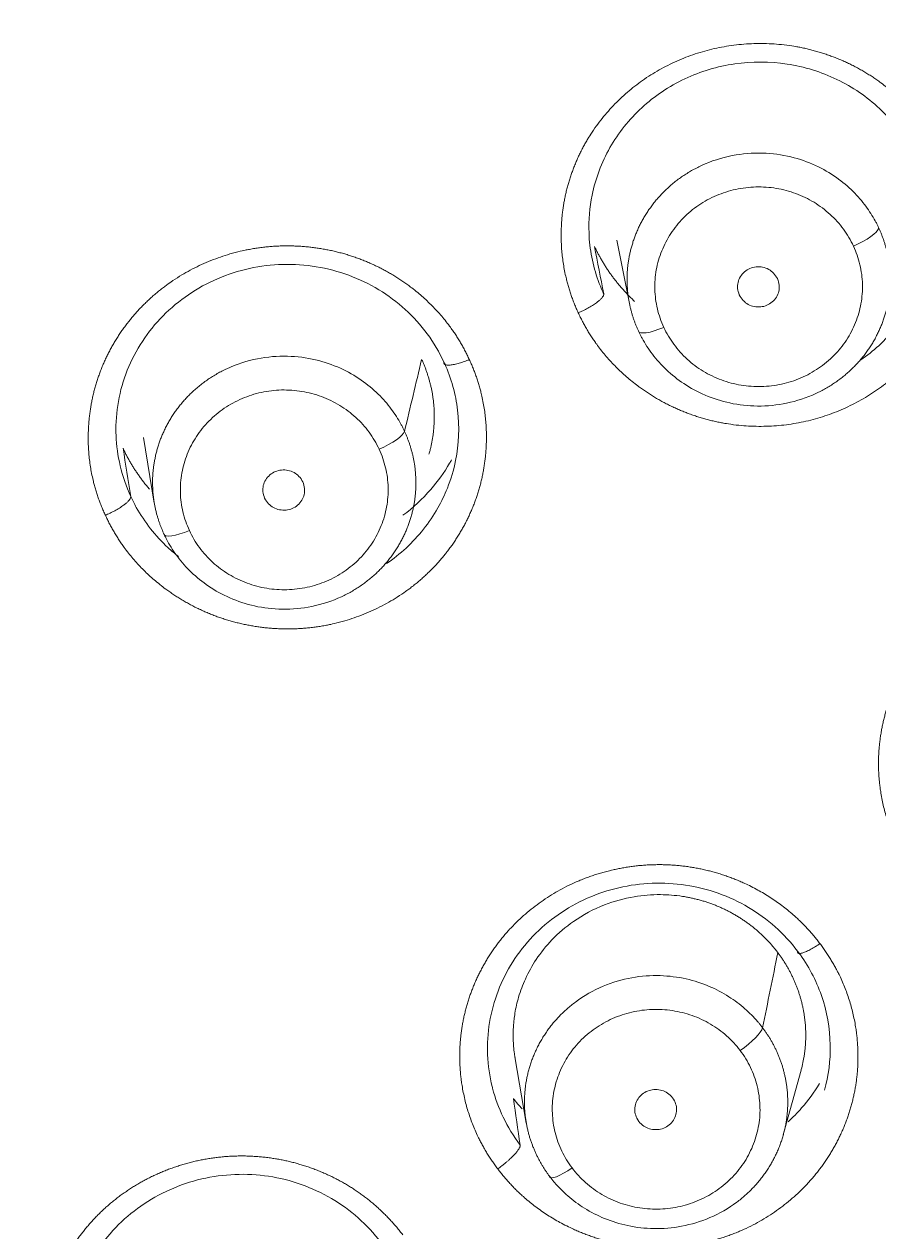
# Model space of a CAD drawing. Extents: x 19821 to 22981, y -91 to 2224.
# Drawn here: x 20707.1 to 20716.31, y 1189.54 to 1202.55 of the extents above; entities that cross this region are included whole.
import ezdxf

# ---------------------------------------------------------------- set-up
doc = ezdxf.new("R2010")
doc.units = 0
doc.header["$LTSCALE"] = 10
doc.header["$MEASUREMENT"] = 0
doc.layers.add('1', color=7, linetype='CONTINUOUS')

msp = doc.modelspace()

# ---------------------------------------------------------------- linework, layer by layer
at = {"layer": '1', "color": 7, "linetype": 'Continuous', "lineweight": 18}
for p, q in [((20713.486, 1200.221), (20713.623, 1199.538)), ((20708.384, 1198.093), (20708.502, 1197.389)), ((20712.388, 1191.421), (20712.511, 1190.709)), ((20715.281, 1190.583), (20715.474, 1191.28))]:
    msp.add_line(p, q, dxfattribs=at)
at = {"layer": '1', "color": 7, "linetype": 'Continuous', "lineweight": 13}
for p, q in [((20708.606, 1197.055), (20708.606, 1197.055)), ((20712.762, 1190.134), (20712.762, 1190.135))]:
    msp.add_line(p, q, dxfattribs=at)
at = {"layer": '1', "color": 7, "linetype": 'Continuous', "lineweight": 18}
for centre, major_axis, ratio, start_param, end_param in [((20744.931, 1212.247), (-60.5, 0), 0.961262, 4.72417, 7.004197), ((20744.931, 1212.384), (60, 0), 0.961262, 1.582577, 4.712389), ((20744.931, 1212.384), (-59.925, 0), 0.961262, 4.712389, 7.853982), ((20716.037, 1200.239), (-0.272, -0.126), 0.251783, 1.454757, 2.954291), ((20713.993, 1199.364), (0.272, 0.126), 0.251833, 3.079237, 4.596214), ((20710.925, 1198.051), (-0.272, -0.126), 0.251796, 1.454847, 2.945547), ((20708.88, 1197.176), (0.272, 0.126), 0.251844, 3.070589, 4.596189), ((20714.816, 1191.573), (-0.239, -0.181), 0.22299, 1.403968, 2.894673), ((20713.005, 1190.308), (0.239, 0.181), 0.223038, 3.019716, 4.545311)]:
    msp.add_ellipse(centre, major_axis=major_axis, ratio=ratio, start_param=start_param, end_param=end_param, dxfattribs=at)
at = {"layer": '1', "color": 7, "linetype": 'Continuous', "lineweight": 13}
for centre, major_axis, start_param, end_param in [((20744.931, 1212.247), (59.425, 0), 1.570796, 4.70194), ((20744.931, 1212.247), (57.948, 0), 1.579187, 4.712389), ((20744.931, 1212.291), (57.403, 0), 1.579486, 4.712389)]:
    msp.add_ellipse(centre, major_axis=major_axis, ratio=0.961262, start_param=start_param, end_param=end_param, dxfattribs=at)
for points, degree, knots in [([(20713.071, 1199.438), (20712.898, 1199.814), (20712.882, 1200.423), (20712.952, 1200.826), (20713.028, 1201.016), (20713.18, 1201.398), (20713.77, 1201.995), (20714.55, 1202.328), (20715.405, 1202.349), (20715.802, 1202.202), (20715.998, 1202.13), (20716.178, 1202.02), (20716.355, 1201.912), (20716.818, 1201.493), (20716.992, 1201.116)], 2, [0, 0, 0, 0.125, 0.1875, 0.25, 0.25, 0.375, 0.5, 0.625, 0.75, 0.75, 0.8125, 0.8125, 0.875, 1, 1, 1]), ([(20716.992, 1201.116), (20717.166, 1200.741), (20717.182, 1200.131), (20717.111, 1199.729), (20717.036, 1199.539), (20716.883, 1199.156), (20716.293, 1198.559), (20715.513, 1198.226), (20714.658, 1198.205), (20714.261, 1198.352), (20714.066, 1198.424), (20713.886, 1198.534), (20713.709, 1198.642), (20713.246, 1199.061), (20713.071, 1199.438)], 2, [0, 0, 0, 0.125, 0.1875, 0.25, 0.25, 0.375, 0.5, 0.625, 0.75, 0.75, 0.8125, 0.8125, 0.875, 1, 1, 1]), ([(20713.993, 1199.281), (20713.963, 1199.346), (20713.94, 1199.413), (20713.908, 1199.55), (20713.899, 1199.62), (20713.895, 1199.761), (20713.9, 1199.832), (20713.925, 1199.97), (20713.945, 1200.039), (20713.997, 1200.17), (20714.03, 1200.233), (20714.108, 1200.352), (20714.153, 1200.408), (20714.254, 1200.51), (20714.31, 1200.557), (20714.429, 1200.638), (20714.493, 1200.673), (20714.627, 1200.73), (20714.697, 1200.752), (20714.84, 1200.783), (20714.913, 1200.792), (20715.059, 1200.796), (20715.133, 1200.791), (20715.277, 1200.767), (20715.348, 1200.748), (20715.485, 1200.698), (20715.55, 1200.666), (20715.674, 1200.591), (20715.732, 1200.547), (20715.839, 1200.451), (20715.887, 1200.397), (20715.971, 1200.282), (20716.008, 1200.221), (20716.037, 1200.156)], 3, [0, 0, 0, 0, 0.0625, 0.0625, 0.125, 0.125, 0.1875, 0.1875, 0.25, 0.25, 0.3125, 0.3125, 0.375, 0.375, 0.4375, 0.4375, 0.5, 0.5, 0.5625, 0.5625, 0.625, 0.625, 0.6875, 0.6875, 0.75, 0.75, 0.8125, 0.8125, 0.875, 0.875, 0.9375, 0.9375, 1, 1, 1, 1]), ([(20713.345, 1199.642), (20713.342, 1199.649), (20713.266, 1199.816), (20713.205, 1200.037), (20713.188, 1200.255), (20713.187, 1200.3)], 3, [0, 0, 0, 0, 0.0329, 0.803844, 1, 1, 1, 1]), ([(20707.974, 1197.257), (20707.8, 1197.632), (20707.785, 1198.241), (20707.855, 1198.643), (20708.005, 1199.022), (20708.231, 1199.366), (20708.376, 1199.514), (20708.67, 1199.813), (20709.458, 1200.149), (20709.888, 1200.159), (20710.099, 1200.163), (20710.515, 1200.093), (20710.907, 1199.947), (20711.087, 1199.837), (20711.264, 1199.728), (20711.724, 1199.309), (20711.897, 1198.935)], 2, [0, 0, 0, 0.125, 0.1875, 0.25, 0.3125, 0.375, 0.375, 0.5, 0.625, 0.625, 0.6875, 0.75, 0.8125, 0.8125, 0.875, 1, 1, 1]), ([(20716.037, 1200.156), (20716.067, 1200.092), (20716.09, 1200.025), (20716.123, 1199.888), (20716.132, 1199.817), (20716.136, 1199.677), (20716.13, 1199.606), (20716.106, 1199.467), (20716.086, 1199.399), (20716.034, 1199.268), (20716.001, 1199.204), (20715.923, 1199.085), (20715.877, 1199.03), (20715.777, 1198.927), (20715.721, 1198.881), (20715.601, 1198.8), (20715.537, 1198.765), (20715.404, 1198.708), (20715.334, 1198.685), (20715.191, 1198.654), (20715.118, 1198.645), (20714.971, 1198.642), (20714.898, 1198.647), (20714.754, 1198.671), (20714.683, 1198.689), (20714.546, 1198.74), (20714.48, 1198.772), (20714.356, 1198.847), (20714.298, 1198.89), (20714.192, 1198.987), (20714.144, 1199.041), (20714.059, 1199.156), (20714.023, 1199.217), (20713.993, 1199.281)], 3, [0, 0, 0, 0, 0.0625, 0.0625, 0.125, 0.125, 0.1875, 0.1875, 0.25, 0.25, 0.3125, 0.3125, 0.375, 0.375, 0.4375, 0.4375, 0.5, 0.5, 0.5625, 0.5625, 0.625, 0.625, 0.6875, 0.6875, 0.75, 0.75, 0.8125, 0.8125, 0.875, 0.875, 0.9375, 0.9375, 1, 1, 1, 1]), ([(20716.756, 1199.73), (20716.726, 1199.656), (20716.612, 1199.419), (20716.394, 1199.145), (20716.185, 1198.977), (20716.118, 1198.93)], 3, [0, 0, 0, 0, 0.231867, 0.764862, 1, 1, 1, 1]), ([(20711.897, 1198.935), (20712.07, 1198.56), (20712.086, 1197.951), (20712.016, 1197.549), (20711.865, 1197.17), (20711.64, 1196.826), (20711.495, 1196.678), (20711.201, 1196.379), (20710.413, 1196.042), (20709.983, 1196.033), (20709.772, 1196.029), (20709.356, 1196.099), (20708.964, 1196.245), (20708.784, 1196.355), (20708.606, 1196.464), (20708.147, 1196.882), (20707.974, 1197.257)], 2, [0, 0, 0, 0.125, 0.1875, 0.25, 0.3125, 0.375, 0.375, 0.5, 0.625, 0.625, 0.6875, 0.75, 0.8125, 0.8125, 0.875, 1, 1, 1]), ([(20708.88, 1197.093), (20708.85, 1197.157), (20708.827, 1197.224), (20708.794, 1197.362), (20708.785, 1197.432), (20708.781, 1197.573), (20708.787, 1197.643), (20708.811, 1197.782), (20708.831, 1197.85), (20708.884, 1197.982), (20708.917, 1198.045), (20708.995, 1198.164), (20709.04, 1198.22), (20709.141, 1198.322), (20709.196, 1198.369), (20709.316, 1198.45), (20709.38, 1198.485), (20709.514, 1198.542), (20709.584, 1198.565), (20709.727, 1198.596), (20709.8, 1198.605), (20709.946, 1198.608), (20710.02, 1198.603), (20710.164, 1198.579), (20710.235, 1198.561), (20710.372, 1198.51), (20710.438, 1198.478), (20710.562, 1198.403), (20710.62, 1198.36), (20710.726, 1198.263), (20710.774, 1198.209), (20710.859, 1198.094), (20710.895, 1198.033), (20710.925, 1197.968)], 3, [0, 0, 0, 0, 0.0625, 0.0625, 0.125, 0.125, 0.1875, 0.1875, 0.25, 0.25, 0.3125, 0.3125, 0.375, 0.375, 0.4375, 0.4375, 0.5, 0.5, 0.5625, 0.5625, 0.625, 0.625, 0.6875, 0.6875, 0.75, 0.75, 0.8125, 0.8125, 0.875, 0.875, 0.9375, 0.9375, 1, 1, 1, 1]), ([(20708.248, 1197.46), (20708.199, 1197.566), (20708.161, 1197.677), (20708.109, 1197.898), (20708.094, 1198.007), (20708.09, 1198.117)], 3, [0, 0, 0, 0, 0.513545, 0.513545, 1, 1, 1, 1]), ([(20710.925, 1197.968), (20710.955, 1197.904), (20710.978, 1197.837), (20711.011, 1197.699), (20711.02, 1197.629), (20711.024, 1197.488), (20711.018, 1197.418), (20710.993, 1197.279), (20710.974, 1197.211), (20710.921, 1197.079), (20710.888, 1197.016), (20710.81, 1196.897), (20710.765, 1196.841), (20710.664, 1196.739), (20710.608, 1196.692), (20710.489, 1196.611), (20710.425, 1196.576), (20710.291, 1196.519), (20710.221, 1196.497), (20710.078, 1196.465), (20710.005, 1196.457), (20709.858, 1196.453), (20709.785, 1196.458), (20709.641, 1196.482), (20709.57, 1196.501), (20709.433, 1196.551), (20709.367, 1196.583), (20709.243, 1196.658), (20709.185, 1196.701), (20709.079, 1196.798), (20709.03, 1196.852), (20708.946, 1196.967), (20708.909, 1197.028), (20708.88, 1197.093)], 3, [0, 0, 0, 0, 0.0625, 0.0625, 0.125, 0.125, 0.1875, 0.1875, 0.25, 0.25, 0.3125, 0.3125, 0.375, 0.375, 0.4375, 0.4375, 0.5, 0.5, 0.5625, 0.5625, 0.625, 0.625, 0.6875, 0.6875, 0.75, 0.75, 0.8125, 0.8125, 0.875, 0.875, 0.9375, 0.9375, 1, 1, 1, 1]), ([(20711.66, 1197.549), (20711.631, 1197.476), (20711.517, 1197.239), (20711.295, 1196.959), (20711.078, 1196.786), (20711.004, 1196.736)], 3, [0, 0, 0, 0, 0.225286, 0.747583, 1, 1, 1, 1]), ([(20708.761, 1196.812), (20708.722, 1196.843), (20708.544, 1196.996), (20708.37, 1197.217), (20708.266, 1197.42), (20708.248, 1197.46)], 3, [0, 0, 0, 0, 0.174973, 0.840331, 1, 1, 1, 1]), ([(20716.717, 1193.369), (20716.466, 1193.701), (20716.318, 1194.294), (20716.3, 1194.702), (20716.333, 1194.903), (20716.399, 1195.308), (20716.847, 1196.01), (20717.538, 1196.492), (20718.37, 1196.683), (20718.79, 1196.618), (20718.997, 1196.587), (20719.197, 1196.515), (20719.394, 1196.445), (20719.937, 1196.127), (20720.189, 1195.794)], 2, [0, 0, 0, 0.125, 0.1875, 0.25, 0.25, 0.375, 0.5, 0.625, 0.75, 0.75, 0.8125, 0.8125, 0.875, 1, 1, 1]), ([(20712.203, 1190.216), (20711.952, 1190.548), (20711.804, 1191.141), (20711.786, 1191.548), (20711.852, 1191.949), (20711.998, 1192.331), (20712.108, 1192.505), (20712.331, 1192.856), (20713.028, 1193.342), (20713.447, 1193.437), (20713.653, 1193.484), (20714.075, 1193.499), (20714.49, 1193.434), (20714.69, 1193.362), (20714.887, 1193.291), (20715.426, 1192.973), (20715.676, 1192.642)], 2, [0, 0, 0, 0.125, 0.1875, 0.25, 0.3125, 0.375, 0.375, 0.5, 0.625, 0.625, 0.6875, 0.75, 0.8125, 0.8125, 0.875, 1, 1, 1]), ([(20715.676, 1192.642), (20715.927, 1192.31), (20716.075, 1191.717), (20716.093, 1191.31), (20716.028, 1190.909), (20715.882, 1190.527), (20715.771, 1190.354), (20715.549, 1190.003), (20714.851, 1189.516), (20714.432, 1189.421), (20714.227, 1189.374), (20713.805, 1189.36), (20713.39, 1189.424), (20713.19, 1189.496), (20712.993, 1189.567), (20712.453, 1189.885), (20712.203, 1190.216)], 2, [0, 0, 0, 0.125, 0.1875, 0.25, 0.3125, 0.375, 0.375, 0.5, 0.625, 0.625, 0.6875, 0.75, 0.8125, 0.8125, 0.875, 1, 1, 1]), ([(20713.005, 1190.225), (20712.962, 1190.282), (20712.924, 1190.343), (20712.863, 1190.471), (20712.839, 1190.538), (20712.805, 1190.675), (20712.795, 1190.745), (20712.789, 1190.886), (20712.793, 1190.956), (20712.816, 1191.095), (20712.835, 1191.164), (20712.885, 1191.296), (20712.918, 1191.36), (20712.994, 1191.48), (20713.039, 1191.536), (20713.138, 1191.64), (20713.193, 1191.687), (20713.312, 1191.769), (20713.375, 1191.805), (20713.508, 1191.864), (20713.578, 1191.887), (20713.72, 1191.92), (20713.793, 1191.93), (20713.94, 1191.936), (20714.013, 1191.931), (20714.158, 1191.909), (20714.229, 1191.892), (20714.367, 1191.843), (20714.433, 1191.812), (20714.558, 1191.738), (20714.617, 1191.696), (20714.724, 1191.6), (20714.773, 1191.547), (20714.816, 1191.49)], 3, [0, 0, 0, 0, 0.0625, 0.0625, 0.125, 0.125, 0.1875, 0.1875, 0.25, 0.25, 0.3125, 0.3125, 0.375, 0.375, 0.4375, 0.4375, 0.5, 0.5, 0.5625, 0.5625, 0.625, 0.625, 0.6875, 0.6875, 0.75, 0.75, 0.8125, 0.8125, 0.875, 0.875, 0.9375, 0.9375, 1, 1, 1, 1]), ([(20714.816, 1191.49), (20714.859, 1191.433), (20714.897, 1191.372), (20714.958, 1191.244), (20714.982, 1191.177), (20715.016, 1191.04), (20715.026, 1190.97), (20715.032, 1190.829), (20715.028, 1190.759), (20715.005, 1190.62), (20714.986, 1190.551), (20714.935, 1190.419), (20714.903, 1190.355), (20714.827, 1190.235), (20714.782, 1190.179), (20714.683, 1190.075), (20714.628, 1190.028), (20714.509, 1189.945), (20714.446, 1189.91), (20714.313, 1189.851), (20714.243, 1189.827), (20714.101, 1189.795), (20714.028, 1189.785), (20713.881, 1189.779), (20713.808, 1189.784), (20713.663, 1189.806), (20713.592, 1189.823), (20713.454, 1189.872), (20713.388, 1189.903), (20713.263, 1189.977), (20713.204, 1190.019), (20713.097, 1190.115), (20713.048, 1190.168), (20713.005, 1190.225)], 3, [0, 0, 0, 0, 0.0625, 0.0625, 0.125, 0.125, 0.1875, 0.1875, 0.25, 0.25, 0.3125, 0.3125, 0.375, 0.375, 0.4375, 0.4375, 0.5, 0.5, 0.5625, 0.5625, 0.625, 0.625, 0.6875, 0.6875, 0.75, 0.75, 0.8125, 0.8125, 0.875, 0.875, 0.9375, 0.9375, 1, 1, 1, 1]), ([(20712.445, 1190.472), (20712.374, 1190.566), (20712.313, 1190.667), (20712.214, 1190.872), (20712.176, 1190.976), (20712.148, 1191.083)], 3, [0, 0, 0, 0, 0.513545, 0.513545, 1, 1, 1, 1]), ([(20707.705, 1187.075), (20707.453, 1187.412), (20707.356, 1187.8), (20707.307, 1187.997), (20707.288, 1188.409), (20707.385, 1189.012), (20707.613, 1189.367), (20707.841, 1189.725), (20708.19, 1189.966), (20708.536, 1190.205), (20708.955, 1190.3), (20709.37, 1190.393), (20709.79, 1190.327), (20709.996, 1190.295), (20710.392, 1190.153), (20710.571, 1190.047), (20710.922, 1189.84), (20711.182, 1189.503)], 2, [0, 0, 0, 0.125, 0.125, 0.1875, 0.25, 0.375, 0.375, 0.5, 0.5, 0.625, 0.625, 0.75, 0.75, 0.8125, 0.875, 0.875, 1, 1, 1])]:
    msp.add_open_spline(points, degree=degree, knots=knots, dxfattribs=at)
at = {"layer": '1', "color": 7, "linetype": 'Continuous', "lineweight": 18}
for points, knots in [([(20713.187, 1200.3), (20713.182, 1200.436), (20713.208, 1200.755), (20713.387, 1201.231), (20713.736, 1201.668), (20714.206, 1201.984), (20714.753, 1202.148), (20715.326, 1202.146), (20715.872, 1201.978), (20716.339, 1201.658), (20716.597, 1201.33), (20716.7, 1201.127), (20716.719, 1201.088)], [0, 0, 0, 0, 0.083666, 0.194901, 0.306071, 0.417256, 0.528429, 0.639635, 0.750767, 0.861987, 0.973491, 1, 1, 1, 1]), ([(20716.311, 1200.35), (20716.308, 1200.356), (20716.303, 1200.367), (20716.295, 1200.383), (20716.288, 1200.398), (20716.28, 1200.413), (20716.245, 1200.477), (20716.171, 1200.594), (20716.032, 1200.754), (20715.852, 1200.905), (20715.626, 1201.035), (20715.358, 1201.129), (20715.052, 1201.17), (20714.721, 1201.143), (20714.484, 1201.067), (20714.345, 1200.998), (20714.293, 1200.97), (20714.244, 1200.941), (20714.196, 1200.91), (20714.149, 1200.877), (20714.105, 1200.843), (20714.063, 1200.807), (20714.022, 1200.77), (20713.983, 1200.732), (20713.947, 1200.693), (20713.912, 1200.654), (20713.879, 1200.613), (20713.848, 1200.571), (20713.819, 1200.529), (20713.792, 1200.487), (20713.766, 1200.444), (20713.743, 1200.4), (20713.722, 1200.356), (20713.702, 1200.312), (20713.684, 1200.268), (20713.668, 1200.224), (20713.654, 1200.179), (20713.641, 1200.135), (20713.63, 1200.091), (20713.621, 1200.047), (20713.613, 1200.003), (20713.607, 1199.96), (20713.602, 1199.917), (20713.599, 1199.874), (20713.597, 1199.832), (20713.597, 1199.79), (20713.598, 1199.749), (20713.6, 1199.708), (20713.603, 1199.668), (20713.608, 1199.629), (20713.613, 1199.59), (20713.62, 1199.552), (20713.628, 1199.515), (20713.636, 1199.478), (20713.646, 1199.442), (20713.656, 1199.407), (20713.667, 1199.372), (20713.679, 1199.339), (20713.692, 1199.306), (20713.705, 1199.274), (20713.715, 1199.253), (20713.72, 1199.243)], [0, 0, 0, 0, 0.004261, 0.008394, 0.012398, 0.016275, 0.020023, 0.063382, 0.111845, 0.165408, 0.224069, 0.287823, 0.356668, 0.430599, 0.509612, 0.522989, 0.536244, 0.54938, 0.562394, 0.575288, 0.588061, 0.600714, 0.613245, 0.625657, 0.637947, 0.650117, 0.662166, 0.674094, 0.685902, 0.697589, 0.709155, 0.7206, 0.731925, 0.743129, 0.754212, 0.765175, 0.776017, 0.786738, 0.797338, 0.807818, 0.818177, 0.828415, 0.838533, 0.848529, 0.858405, 0.868161, 0.877795, 0.887309, 0.896702, 0.905974, 0.915126, 0.924157, 0.933067, 0.941856, 0.950525, 0.959072, 0.967499, 0.975806, 0.983991, 0.992056, 1, 1, 1, 1]), ([(20713.72, 1199.243), (20713.722, 1199.237), (20713.727, 1199.227), (20713.734, 1199.212), (20713.742, 1199.197), (20713.75, 1199.181), (20713.788, 1199.11), (20713.869, 1198.985), (20714.019, 1198.818), (20714.209, 1198.666), (20714.44, 1198.541), (20714.709, 1198.456), (20715.008, 1198.423), (20715.325, 1198.454), (20715.551, 1198.529), (20715.685, 1198.594), (20715.737, 1198.622), (20715.787, 1198.652), (20715.834, 1198.683), (20715.881, 1198.716), (20715.925, 1198.75), (20715.967, 1198.785), (20716.008, 1198.822), (20716.047, 1198.86), (20716.083, 1198.899), (20716.118, 1198.938), (20716.151, 1198.979), (20716.182, 1199.02), (20716.211, 1199.062), (20716.238, 1199.105), (20716.264, 1199.148), (20716.287, 1199.192), (20716.308, 1199.235), (20716.328, 1199.279), (20716.346, 1199.324), (20716.362, 1199.368), (20716.376, 1199.412), (20716.389, 1199.456), (20716.4, 1199.501), (20716.409, 1199.544), (20716.417, 1199.588), (20716.423, 1199.632), (20716.428, 1199.675), (20716.431, 1199.717), (20716.433, 1199.76), (20716.434, 1199.801), (20716.433, 1199.843), (20716.431, 1199.883), (20716.427, 1199.923), (20716.423, 1199.963), (20716.417, 1200.002), (20716.411, 1200.04), (20716.403, 1200.077), (20716.394, 1200.114), (20716.385, 1200.15), (20716.374, 1200.185), (20716.363, 1200.22), (20716.351, 1200.254), (20716.338, 1200.287), (20716.325, 1200.319), (20716.316, 1200.34), (20716.311, 1200.35)], [0, 0, 0, 0, 0.003868, 0.007805, 0.01181, 0.015885, 0.020029, 0.067453, 0.118817, 0.17412, 0.233359, 0.296531, 0.363634, 0.434665, 0.50962, 0.522975, 0.536211, 0.549327, 0.562323, 0.575199, 0.587955, 0.600592, 0.613109, 0.625506, 0.637783, 0.64994, 0.661978, 0.673896, 0.685694, 0.697372, 0.708931, 0.72037, 0.731689, 0.742888, 0.753967, 0.764927, 0.775767, 0.786487, 0.797088, 0.807568, 0.817929, 0.82817, 0.838292, 0.848293, 0.858175, 0.867937, 0.87758, 0.887103, 0.896505, 0.905789, 0.914952, 0.923996, 0.932919, 0.941724, 0.950408, 0.958973, 0.967418, 0.975743, 0.983948, 0.992034, 1, 1, 1, 1]), ([(20713.246, 1200.154), (20713.252, 1200.142), (20713.264, 1200.117), (20713.282, 1200.08), (20713.302, 1200.044), (20713.322, 1200.008), (20713.343, 1199.972), (20713.365, 1199.936), (20713.388, 1199.901), (20713.412, 1199.867), (20713.436, 1199.832), (20713.462, 1199.799), (20713.488, 1199.765), (20713.515, 1199.732), (20713.543, 1199.7), (20713.572, 1199.668), (20713.601, 1199.637), (20713.632, 1199.606), (20713.657, 1199.581), (20713.673, 1199.566), (20713.679, 1199.561)], [0, 0, 0, 0, 0.05597, 0.112082, 0.168336, 0.224731, 0.281269, 0.337949, 0.39477, 0.451734, 0.508839, 0.566087, 0.623476, 0.681008, 0.738682, 0.796498, 0.854456, 0.912556, 0.970799, 1, 1, 1, 1]), ([(20708.09, 1198.117), (20708.089, 1198.124), (20708.089, 1198.13), (20708.086, 1198.252), (20708.094, 1198.369), (20708.135, 1198.598), (20708.168, 1198.71), (20708.254, 1198.927), (20708.309, 1199.032), (20708.438, 1199.229), (20708.512, 1199.321), (20708.679, 1199.49), (20708.771, 1199.566), (20708.968, 1199.701), (20709.074, 1199.758), (20709.294, 1199.853), (20709.41, 1199.89), (20709.646, 1199.942), (20709.766, 1199.956), (20710.008, 1199.963), (20710.129, 1199.954), (20710.367, 1199.915), (20710.485, 1199.884), (20710.71, 1199.801), (20710.819, 1199.749), (20711.024, 1199.625), (20711.119, 1199.553), (20711.295, 1199.394), (20711.374, 1199.305), (20711.514, 1199.116), (20711.574, 1199.014), (20711.623, 1198.908)], [0, 0, 0, 0, 0.003754, 0.003754, 0.074914, 0.074914, 0.146075, 0.146075, 0.217235, 0.217235, 0.288396, 0.288396, 0.359556, 0.359556, 0.430716, 0.430716, 0.501877, 0.501877, 0.573037, 0.573037, 0.644198, 0.644198, 0.715358, 0.715358, 0.786519, 0.786519, 0.857679, 0.857679, 0.92884, 0.92884, 1, 1, 1, 1]), ([(20711.198, 1198.161), (20711.196, 1198.167), (20711.191, 1198.177), (20711.183, 1198.193), (20711.176, 1198.208), (20711.168, 1198.224), (20711.132, 1198.29), (20711.056, 1198.409), (20710.915, 1198.571), (20710.731, 1198.722), (20710.504, 1198.851), (20710.236, 1198.943), (20709.931, 1198.982), (20709.604, 1198.954), (20709.37, 1198.878), (20709.231, 1198.811), (20709.18, 1198.783), (20709.13, 1198.753), (20709.082, 1198.722), (20709.036, 1198.689), (20708.992, 1198.655), (20708.949, 1198.619), (20708.908, 1198.583), (20708.87, 1198.545), (20708.833, 1198.506), (20708.798, 1198.466), (20708.765, 1198.425), (20708.734, 1198.384), (20708.705, 1198.342), (20708.678, 1198.299), (20708.653, 1198.256), (20708.629, 1198.212), (20708.608, 1198.168), (20708.588, 1198.124), (20708.57, 1198.08), (20708.554, 1198.036), (20708.54, 1197.992), (20708.527, 1197.947), (20708.516, 1197.903), (20708.507, 1197.859), (20708.499, 1197.816), (20708.493, 1197.772), (20708.488, 1197.729), (20708.485, 1197.686), (20708.483, 1197.644), (20708.483, 1197.602), (20708.484, 1197.561), (20708.486, 1197.521), (20708.489, 1197.48), (20708.494, 1197.441), (20708.499, 1197.402), (20708.506, 1197.364), (20708.514, 1197.327), (20708.522, 1197.29), (20708.532, 1197.254), (20708.542, 1197.219), (20708.554, 1197.184), (20708.566, 1197.151), (20708.578, 1197.118), (20708.592, 1197.086), (20708.601, 1197.065), (20708.606, 1197.055)], [0, 0, 0, 0, 0.004118, 0.008173, 0.012166, 0.016096, 0.019964, 0.064382, 0.113601, 0.167619, 0.226433, 0.290042, 0.358442, 0.43163, 0.509603, 0.522984, 0.536244, 0.549383, 0.562401, 0.575299, 0.588075, 0.600731, 0.613266, 0.62568, 0.637973, 0.650146, 0.662197, 0.674128, 0.685938, 0.697626, 0.709194, 0.720641, 0.731968, 0.743173, 0.754257, 0.765221, 0.776063, 0.786785, 0.797385, 0.807865, 0.818224, 0.828462, 0.838578, 0.848574, 0.858449, 0.868204, 0.877837, 0.887349, 0.89674, 0.90601, 0.91516, 0.924188, 0.933096, 0.941882, 0.950547, 0.959092, 0.967516, 0.975818, 0.984, 0.99206, 1, 1, 1, 1]), ([(20711.383, 1198.936), (20711.388, 1198.925), (20711.399, 1198.902), (20711.413, 1198.867), (20711.427, 1198.833), (20711.439, 1198.797), (20711.451, 1198.761), (20711.462, 1198.725), (20711.472, 1198.689), (20711.481, 1198.652), (20711.49, 1198.615), (20711.497, 1198.578), (20711.503, 1198.54), (20711.508, 1198.503), (20711.513, 1198.465), (20711.516, 1198.427), (20711.518, 1198.388), (20711.519, 1198.35), (20711.52, 1198.311), (20711.519, 1198.273), (20711.517, 1198.234), (20711.514, 1198.196), (20711.511, 1198.157), (20711.506, 1198.118), (20711.5, 1198.08), (20711.493, 1198.041), (20711.485, 1198.003), (20711.476, 1197.965), (20711.468, 1197.936), (20711.463, 1197.919), (20711.462, 1197.915)], [0, 0, 0, 0, 0.035589, 0.071256, 0.107001, 0.142826, 0.178728, 0.214709, 0.250769, 0.286907, 0.323123, 0.359418, 0.395791, 0.432242, 0.468772, 0.50538, 0.542066, 0.578831, 0.615674, 0.652595, 0.689594, 0.726671, 0.763827, 0.801061, 0.838372, 0.875762, 0.91323, 0.950776, 0.988401, 1, 1, 1, 1]), ([(20711.623, 1198.908), (20711.626, 1198.902), (20711.701, 1198.737), (20711.8, 1198.384), (20711.781, 1197.92), (20711.699, 1197.645), (20711.66, 1197.549)], [0, 0, 0, 0, 0.013625, 0.3879, 0.777479, 1, 1, 1, 1]), ([(20708.606, 1197.055), (20708.608, 1197.05), (20708.613, 1197.039), (20708.621, 1197.024), (20708.628, 1197.008), (20708.636, 1196.993), (20708.673, 1196.924), (20708.753, 1196.801), (20708.9, 1196.635), (20709.088, 1196.483), (20709.318, 1196.357), (20709.586, 1196.269), (20709.887, 1196.234), (20710.208, 1196.264), (20710.437, 1196.339), (20710.573, 1196.405), (20710.624, 1196.433), (20710.674, 1196.463), (20710.722, 1196.494), (20710.768, 1196.526), (20710.812, 1196.561), (20710.855, 1196.596), (20710.895, 1196.633), (20710.934, 1196.671), (20710.971, 1196.709), (20711.005, 1196.749), (20711.038, 1196.79), (20711.069, 1196.831), (20711.098, 1196.873), (20711.126, 1196.916), (20711.151, 1196.959), (20711.174, 1197.002), (20711.196, 1197.046), (20711.216, 1197.09), (20711.233, 1197.134), (20711.25, 1197.179), (20711.264, 1197.223), (20711.277, 1197.267), (20711.288, 1197.311), (20711.297, 1197.355), (20711.305, 1197.399), (20711.311, 1197.442), (20711.316, 1197.485), (20711.319, 1197.528), (20711.321, 1197.57), (20711.321, 1197.612), (20711.32, 1197.653), (20711.318, 1197.694), (20711.315, 1197.734), (20711.311, 1197.774), (20711.305, 1197.813), (20711.298, 1197.851), (20711.291, 1197.888), (20711.282, 1197.925), (20711.272, 1197.961), (20711.262, 1197.997), (20711.251, 1198.031), (20711.239, 1198.065), (20711.226, 1198.098), (20711.213, 1198.13), (20711.203, 1198.151), (20711.198, 1198.161)], [0, 0, 0, 0, 0.00393, 0.007893, 0.011888, 0.015916, 0.019977, 0.066354, 0.116973, 0.17183, 0.230923, 0.294249, 0.361804, 0.433585, 0.509587, 0.522939, 0.536172, 0.549285, 0.562279, 0.575152, 0.587907, 0.600541, 0.613056, 0.625451, 0.637727, 0.649883, 0.661919, 0.673836, 0.685633, 0.697311, 0.708868, 0.720307, 0.731625, 0.742824, 0.753904, 0.764864, 0.775704, 0.786424, 0.797026, 0.807507, 0.817869, 0.828111, 0.838234, 0.848237, 0.858121, 0.867885, 0.877529, 0.887054, 0.89646, 0.905745, 0.914912, 0.923959, 0.932886, 0.941693, 0.950381, 0.95895, 0.967399, 0.975729, 0.983939, 0.992029, 1, 1, 1, 1]), ([(20708.165, 1197.979), (20708.171, 1197.966), (20708.183, 1197.941), (20708.201, 1197.904), (20708.221, 1197.868), (20708.241, 1197.832), (20708.262, 1197.796), (20708.284, 1197.76), (20708.307, 1197.725), (20708.331, 1197.691), (20708.356, 1197.656), (20708.381, 1197.622), (20708.407, 1197.589), (20708.431, 1197.561), (20708.445, 1197.543), (20708.451, 1197.537)], [0, 0, 0, 0, 0.078266, 0.156723, 0.235374, 0.314216, 0.393252, 0.472479, 0.5519, 0.631513, 0.711319, 0.791318, 0.87151, 0.951895, 1, 1, 1, 1]), ([(20711.181, 1197.257), (20711.181, 1197.257), (20711.291, 1197.339), (20711.478, 1197.513), (20711.634, 1197.73), (20711.698, 1197.842), (20711.705, 1197.854)], [0, 0, 0, 0, 0.000101, 0.510904, 0.947066, 1, 1, 1, 1]), ([(20712.148, 1191.083), (20712.147, 1191.089), (20712.145, 1191.095), (20712.115, 1191.214), (20712.099, 1191.33), (20712.089, 1191.562), (20712.096, 1191.679), (20712.134, 1191.908), (20712.165, 1192.021), (20712.249, 1192.24), (20712.302, 1192.345), (20712.428, 1192.543), (20712.501, 1192.636), (20712.665, 1192.807), (20712.756, 1192.885), (20712.952, 1193.022), (20713.056, 1193.081), (20713.276, 1193.179), (20713.391, 1193.217), (20713.626, 1193.271), (20713.746, 1193.288), (20713.988, 1193.297), (20714.109, 1193.29), (20714.348, 1193.254), (20714.466, 1193.225), (20714.693, 1193.144), (20714.802, 1193.093), (20715.008, 1192.972), (20715.105, 1192.902), (20715.283, 1192.744), (20715.363, 1192.657), (20715.434, 1192.562)], [0, 0, 0, 0, 0.003754, 0.003754, 0.074914, 0.074914, 0.146075, 0.146075, 0.217235, 0.217235, 0.288396, 0.288396, 0.359556, 0.359556, 0.430716, 0.430716, 0.501877, 0.501877, 0.573037, 0.573037, 0.644198, 0.644198, 0.715358, 0.715358, 0.786519, 0.786519, 0.857679, 0.857679, 0.92884, 0.92884, 1, 1, 1, 1]), ([(20712.391, 1191.404), (20712.39, 1191.41), (20712.387, 1191.429), (20712.382, 1191.461), (20712.377, 1191.5), (20712.374, 1191.539), (20712.371, 1191.577), (20712.37, 1191.616), (20712.369, 1191.656), (20712.37, 1191.695), (20712.371, 1191.734), (20712.374, 1191.773), (20712.378, 1191.813), (20712.383, 1191.852), (20712.395, 1191.937), (20712.427, 1192.076), (20712.5, 1192.272), (20712.617, 1192.483), (20712.788, 1192.696), (20713.031, 1192.904), (20713.333, 1193.065), (20713.656, 1193.154), (20713.942, 1193.177), (20714.123, 1193.162), (20714.215, 1193.148), (20714.236, 1193.144), (20714.258, 1193.14), (20714.279, 1193.136), (20714.301, 1193.131), (20714.322, 1193.126), (20714.343, 1193.121), (20714.365, 1193.116), (20714.386, 1193.11), (20714.406, 1193.104), (20714.427, 1193.098), (20714.448, 1193.091), (20714.469, 1193.084), (20714.489, 1193.077), (20714.509, 1193.07), (20714.53, 1193.062), (20714.55, 1193.055), (20714.57, 1193.046), (20714.589, 1193.038), (20714.609, 1193.03), (20714.628, 1193.021), (20714.648, 1193.012), (20714.667, 1193.002), (20714.686, 1192.993), (20714.705, 1192.983), (20714.724, 1192.973), (20714.742, 1192.963), (20714.761, 1192.952), (20714.779, 1192.941), (20714.797, 1192.93), (20714.815, 1192.919), (20714.832, 1192.908), (20714.85, 1192.896), (20714.867, 1192.884), (20714.884, 1192.872), (20714.901, 1192.86), (20714.918, 1192.848), (20714.935, 1192.835), (20714.951, 1192.822), (20714.967, 1192.809), (20714.983, 1192.796), (20714.999, 1192.783), (20715.014, 1192.769), (20715.03, 1192.755), (20715.045, 1192.741), (20715.06, 1192.727), (20715.075, 1192.713), (20715.089, 1192.698), (20715.103, 1192.684), (20715.117, 1192.669), (20715.131, 1192.654), (20715.145, 1192.639), (20715.158, 1192.624), (20715.171, 1192.608), (20715.184, 1192.593), (20715.197, 1192.577), (20715.21, 1192.561), (20715.218, 1192.55), (20715.222, 1192.545)], [0, 0, 0, 0, 0.004815, 0.014357, 0.02392, 0.033503, 0.043106, 0.052729, 0.062372, 0.072036, 0.08172, 0.091424, 0.101148, 0.110892, 0.120657, 0.164494, 0.215722, 0.274339, 0.340343, 0.413733, 0.50427, 0.583284, 0.650748, 0.706638, 0.71186, 0.717076, 0.722287, 0.727492, 0.732691, 0.737884, 0.743072, 0.748254, 0.75343, 0.758601, 0.763765, 0.768924, 0.774077, 0.779225, 0.784366, 0.789502, 0.794632, 0.799756, 0.804875, 0.809988, 0.815095, 0.820196, 0.825292, 0.830382, 0.835466, 0.840544, 0.845616, 0.850683, 0.855744, 0.860799, 0.865849, 0.870892, 0.87593, 0.880962, 0.885989, 0.891009, 0.896024, 0.901033, 0.906036, 0.911034, 0.916026, 0.921011, 0.925992, 0.930966, 0.935935, 0.940897, 0.945854, 0.950806, 0.955751, 0.960691, 0.965625, 0.970553, 0.975475, 0.980392, 0.985302, 0.990207, 0.995107, 1, 1, 1, 1]), ([(20715.222, 1192.545), (20715.229, 1192.535), (20715.244, 1192.515), (20715.266, 1192.484), (20715.287, 1192.452), (20715.307, 1192.42), (20715.326, 1192.388), (20715.345, 1192.355), (20715.362, 1192.321), (20715.379, 1192.287), (20715.395, 1192.252), (20715.41, 1192.217), (20715.424, 1192.182), (20715.438, 1192.146), (20715.45, 1192.11), (20715.462, 1192.073), (20715.472, 1192.036), (20715.482, 1191.999), (20715.49, 1191.961), (20715.498, 1191.924), (20715.505, 1191.885), (20715.51, 1191.847), (20715.515, 1191.809), (20715.519, 1191.77), (20715.521, 1191.731), (20715.523, 1191.692), (20715.523, 1191.653), (20715.523, 1191.614), (20715.521, 1191.574), (20715.518, 1191.535), (20715.514, 1191.496), (20715.51, 1191.456), (20715.498, 1191.379), (20715.484, 1191.316), (20715.47, 1191.266)], [0, 0, 0, 0, 0.02764, 0.055341, 0.083102, 0.110925, 0.138809, 0.166754, 0.194759, 0.222825, 0.250953, 0.279141, 0.30739, 0.3357, 0.364071, 0.392502, 0.420995, 0.449548, 0.478161, 0.506836, 0.535572, 0.564368, 0.593224, 0.622142, 0.65112, 0.680159, 0.709258, 0.738418, 0.767639, 0.79692, 0.826262, 0.855665, 0.885128, 1, 1, 1, 1]), ([(20715.434, 1192.562), (20715.438, 1192.557), (20715.548, 1192.411), (20715.72, 1192.085), (20715.813, 1191.567), (20715.769, 1191.221), (20715.725, 1191.062)], [0, 0, 0, 0, 0.012046, 0.342933, 0.687351, 1, 1, 1, 1]), ([(20715.058, 1191.735), (20715.055, 1191.74), (20715.047, 1191.749), (20715.036, 1191.763), (20715.026, 1191.777), (20715.015, 1191.79), (20714.966, 1191.847), (20714.865, 1191.949), (20714.692, 1192.079), (20714.48, 1192.191), (20714.23, 1192.271), (20713.947, 1192.307), (20713.641, 1192.285), (20713.327, 1192.192), (20713.115, 1192.071), (20712.994, 1191.977), (20712.95, 1191.94), (20712.908, 1191.901), (20712.867, 1191.861), (20712.829, 1191.819), (20712.793, 1191.777), (20712.759, 1191.734), (20712.728, 1191.69), (20712.698, 1191.645), (20712.67, 1191.599), (20712.645, 1191.553), (20712.621, 1191.507), (20712.6, 1191.46), (20712.581, 1191.413), (20712.563, 1191.366), (20712.548, 1191.319), (20712.535, 1191.272), (20712.523, 1191.224), (20712.513, 1191.177), (20712.506, 1191.13), (20712.499, 1191.084), (20712.495, 1191.038), (20712.492, 1190.992), (20712.491, 1190.947), (20712.491, 1190.902), (20712.493, 1190.857), (20712.497, 1190.814), (20712.501, 1190.771), (20712.508, 1190.728), (20712.515, 1190.687), (20712.524, 1190.646), (20712.533, 1190.606), (20712.544, 1190.566), (20712.556, 1190.528), (20712.569, 1190.49), (20712.583, 1190.453), (20712.598, 1190.417), (20712.613, 1190.382), (20712.63, 1190.348), (20712.647, 1190.315), (20712.665, 1190.282), (20712.683, 1190.251), (20712.702, 1190.221), (20712.722, 1190.191), (20712.742, 1190.162), (20712.755, 1190.144), (20712.762, 1190.135)], [0, 0, 0, 0, 0.004118, 0.008173, 0.012166, 0.016096, 0.019964, 0.064382, 0.113601, 0.167619, 0.226433, 0.290042, 0.358442, 0.43163, 0.509603, 0.522984, 0.536244, 0.549383, 0.562401, 0.575299, 0.588075, 0.600731, 0.613266, 0.62568, 0.637973, 0.650146, 0.662197, 0.674128, 0.685938, 0.697626, 0.709194, 0.720641, 0.731968, 0.743173, 0.754257, 0.765221, 0.776063, 0.786785, 0.797385, 0.807865, 0.818224, 0.828462, 0.838578, 0.848574, 0.858449, 0.868204, 0.877837, 0.887349, 0.89674, 0.90601, 0.91516, 0.924188, 0.933096, 0.941882, 0.950547, 0.959092, 0.967516, 0.975818, 0.984, 0.99206, 1, 1, 1, 1]), ([(20712.762, 1190.135), (20712.766, 1190.13), (20712.773, 1190.121), (20712.783, 1190.107), (20712.794, 1190.094), (20712.805, 1190.08), (20712.856, 1190.02), (20712.961, 1189.916), (20713.14, 1189.783), (20713.357, 1189.672), (20713.609, 1189.594), (20713.891, 1189.562), (20714.193, 1189.588), (20714.5, 1189.681), (20714.708, 1189.8), (20714.826, 1189.892), (20714.87, 1189.93), (20714.913, 1189.969), (20714.953, 1190.009), (20714.991, 1190.05), (20715.027, 1190.092), (20715.061, 1190.135), (20715.092, 1190.179), (20715.122, 1190.224), (20715.149, 1190.269), (20715.175, 1190.315), (20715.198, 1190.362), (20715.22, 1190.408), (20715.239, 1190.455), (20715.256, 1190.502), (20715.272, 1190.55), (20715.285, 1190.597), (20715.297, 1190.644), (20715.307, 1190.691), (20715.315, 1190.738), (20715.321, 1190.784), (20715.325, 1190.83), (20715.328, 1190.876), (20715.329, 1190.921), (20715.329, 1190.966), (20715.327, 1191.011), (20715.324, 1191.054), (20715.319, 1191.097), (20715.313, 1191.14), (20715.306, 1191.182), (20715.297, 1191.223), (20715.287, 1191.263), (20715.277, 1191.302), (20715.265, 1191.341), (20715.252, 1191.379), (20715.238, 1191.415), (20715.223, 1191.451), (20715.207, 1191.487), (20715.191, 1191.521), (20715.174, 1191.554), (20715.156, 1191.587), (20715.138, 1191.618), (20715.119, 1191.649), (20715.099, 1191.678), (20715.079, 1191.707), (20715.065, 1191.726), (20715.058, 1191.735)], [0, 0, 0, 0, 0.00393, 0.007893, 0.011888, 0.015916, 0.019977, 0.066354, 0.116973, 0.17183, 0.230923, 0.294249, 0.361804, 0.433585, 0.509587, 0.522939, 0.536172, 0.549285, 0.562279, 0.575152, 0.587907, 0.600541, 0.613056, 0.625451, 0.637727, 0.649883, 0.661919, 0.673836, 0.685633, 0.697311, 0.708868, 0.720307, 0.731625, 0.742824, 0.753904, 0.764864, 0.775704, 0.786424, 0.797026, 0.807507, 0.817869, 0.828111, 0.838234, 0.848237, 0.858121, 0.867885, 0.877529, 0.887054, 0.89646, 0.905745, 0.914912, 0.923959, 0.932886, 0.941693, 0.950381, 0.95895, 0.967399, 0.975729, 0.983939, 0.992029, 1, 1, 1, 1]), ([(20715.332, 1190.722), (20715.384, 1190.769), (20715.509, 1190.898), (20715.615, 1191.042), (20715.671, 1191.135)], [0, 0, 0, 0, 0.388872, 1, 1, 1, 1]), ([(20712.372, 1190.974), (20712.38, 1190.963), (20712.397, 1190.942), (20712.423, 1190.909), (20712.446, 1190.883), (20712.46, 1190.867), (20712.465, 1190.861)], [0, 0, 0, 0, 0.283585, 0.567868, 0.852847, 1, 1, 1, 1]), ([(20707.65, 1187.941), (20707.649, 1187.947), (20707.647, 1187.953), (20707.617, 1188.072), (20707.601, 1188.188), (20707.591, 1188.421), (20707.599, 1188.537), (20707.636, 1188.767), (20707.667, 1188.881), (20707.751, 1189.099), (20707.804, 1189.205), (20707.931, 1189.403), (20708.004, 1189.497), (20708.168, 1189.668), (20708.259, 1189.746), (20708.455, 1189.883), (20708.56, 1189.942), (20708.78, 1190.04), (20708.895, 1190.079), (20709.13, 1190.134), (20709.25, 1190.15), (20709.492, 1190.16), (20709.614, 1190.153), (20709.853, 1190.117), (20709.971, 1190.088), (20710.198, 1190.007), (20710.307, 1189.957), (20710.514, 1189.835), (20710.611, 1189.765), (20710.789, 1189.607), (20710.869, 1189.52), (20710.941, 1189.425)], [0, 0, 0, 0, 0.003825, 0.003825, 0.07498, 0.07498, 0.146135, 0.146135, 0.217291, 0.217291, 0.288446, 0.288446, 0.359601, 0.359601, 0.430757, 0.430757, 0.501912, 0.501912, 0.573068, 0.573068, 0.644223, 0.644223, 0.715378, 0.715378, 0.786534, 0.786534, 0.857689, 0.857689, 0.928845, 0.928845, 1, 1, 1, 1])]:
    msp.add_open_spline(points, degree=3, knots=knots, dxfattribs=at)
at = {"layer": '1', "color": 7, "linetype": 'Continuous', "lineweight": 13}
for points in [[(20713.345, 1199.642), (20713.312, 1199.813), (20713.279, 1199.984), (20713.246, 1200.154)], [(20711.199, 1198.161), (20711.229, 1198.291), (20711.291, 1198.549), (20711.352, 1198.807), (20711.383, 1198.936)], [(20708.248, 1197.46), (20708.22, 1197.633), (20708.193, 1197.806), (20708.165, 1197.979)], [(20715.058, 1191.735), (20715.085, 1191.87), (20715.14, 1192.14), (20715.195, 1192.41), (20715.222, 1192.545)], [(20712.445, 1190.472), (20712.421, 1190.639), (20712.396, 1190.807), (20712.372, 1190.974)]]:
    msp.add_open_spline(points, degree=3, dxfattribs=at)
at = {"layer": '1', "color": 7, "linetype": 'Continuous', "lineweight": 18}
for points in [[(20715.218, 1199.806), (20715.193, 1199.852), (20715.133, 1199.918), (20714.985, 1199.947), (20714.855, 1199.892), (20714.777, 1199.767), (20714.788, 1199.679), (20714.807, 1199.63)], [(20714.807, 1199.63), (20714.832, 1199.584), (20714.893, 1199.517), (20715.04, 1199.488), (20715.17, 1199.543), (20715.248, 1199.668), (20715.237, 1199.757), (20715.218, 1199.806)], [(20710.103, 1197.616), (20710.078, 1197.662), (20710.017, 1197.729), (20709.87, 1197.758), (20709.739, 1197.703), (20709.661, 1197.578), (20709.672, 1197.489), (20709.691, 1197.44)], [(20709.691, 1197.44), (20709.716, 1197.394), (20709.777, 1197.328), (20709.924, 1197.299), (20710.055, 1197.354), (20710.132, 1197.479), (20710.122, 1197.567), (20710.103, 1197.616)], [(20714.088, 1190.981), (20714.054, 1191.021), (20713.98, 1191.074), (20713.829, 1191.073), (20713.714, 1190.993), (20713.665, 1190.856), (20713.694, 1190.771), (20713.723, 1190.727)], [(20713.723, 1190.727), (20713.758, 1190.687), (20713.831, 1190.634), (20713.982, 1190.635), (20714.097, 1190.715), (20714.147, 1190.853), (20714.117, 1190.937), (20714.088, 1190.981)]]:
    msp.add_open_spline(points, degree=3, dxfattribs=at)
at = {"layer": '1', "color": 7, "linetype": 'Continuous', "lineweight": 13}
for points, weights in [([(20713.071, 1199.438), (20713.239, 1199.51), (20713.354, 1199.596), (20713.345, 1199.642)], [1.18049384541, 0.936878806224, 0.93987170753, 1.18947254933]), ([(20711.897, 1198.935), (20711.726, 1198.862), (20711.61, 1198.85), (20711.623, 1198.908)], [1.19177803565, 0.936097979405, 0.936073990367, 1.19170606854]), ([(20707.974, 1197.257), (20708.141, 1197.328), (20708.255, 1197.413), (20708.248, 1197.46)], [1.17407014813, 0.936223402835, 0.942119229955, 1.19175762949]), ([(20715.676, 1192.642), (20715.525, 1192.536), (20715.422, 1192.503), (20715.434, 1192.562)], [1.1917780356, 0.936097979404, 0.936073990383, 1.19170606854]), ([(20712.203, 1190.216), (20712.351, 1190.319), (20712.452, 1190.427), (20712.445, 1190.472)], [1.1740701481, 0.936223402836, 0.942119229964, 1.19175762948])]:
    msp.add_rational_spline(points, weights, degree=3, dxfattribs=at)

doc.saveas('drawing.dxf')
